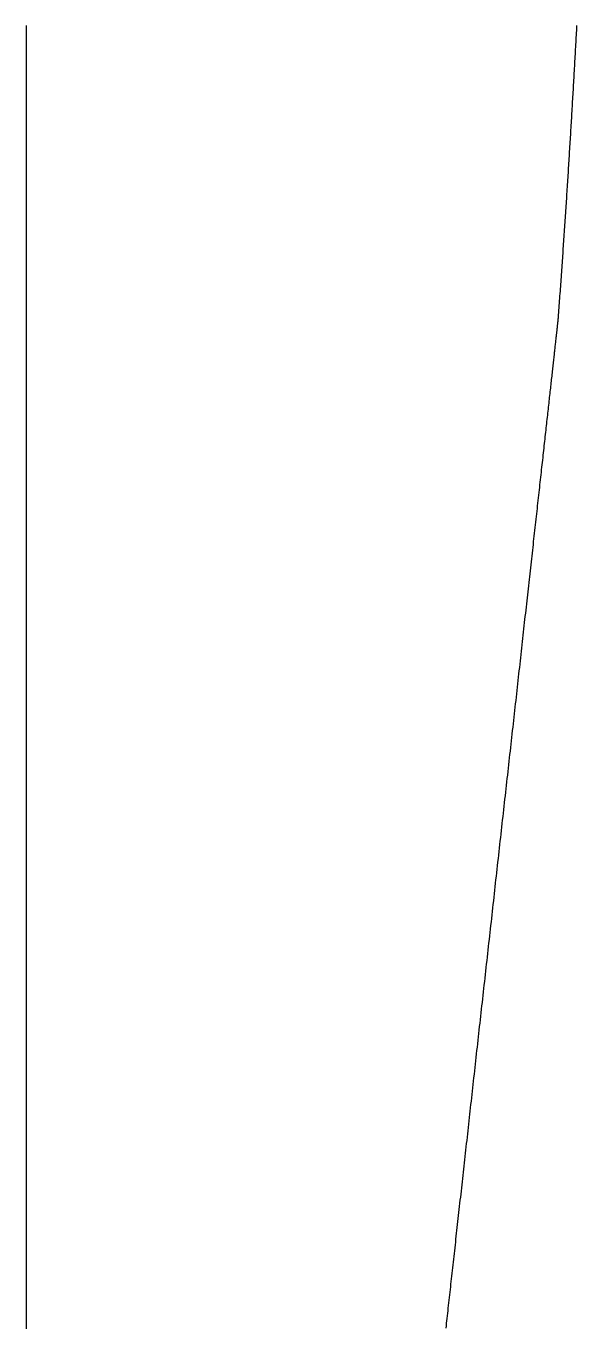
# Model space of a CAD drawing. Header units: metres. Extents: x -47 to 47, y -110 to 110.
# Drawn here: x -47.34 to -35.75, y -82.99 to -55.62 of the extents above; entities that cross this region are included whole.
import ezdxf

# ---------------------------------------------------------------- set-up
doc = ezdxf.new("R2010")
doc.units = ezdxf.units.M

msp = doc.modelspace()

# ---------------------------------------------------------------- linework, layer by layer
for points in [[(-47.341, -55.609), (-47.341, -55.659), (-47.341, -55.709), (-47.341, -55.759), (-47.341, -55.809), (-47.341, -55.859), (-47.341, -55.909), (-47.341, -55.959), (-47.341, -56.009), (-47.341, -56.059), (-47.341, -56.109), (-47.341, -56.159), (-47.341, -56.209), (-47.341, -56.259), (-47.341, -56.309), (-47.341, -56.359), (-47.341, -56.409), (-47.341, -56.459), (-47.341, -56.509), (-47.341, -56.559), (-47.341, -56.609), (-47.341, -56.659), (-47.341, -56.709), (-47.341, -56.759), (-47.341, -56.809), (-47.341, -56.859), (-47.341, -56.909), (-47.341, -56.959), (-47.341, -57.009), (-47.341, -57.059), (-47.341, -57.109), (-47.341, -57.159), (-47.341, -57.209), (-47.341, -57.259), (-47.341, -57.309), (-47.341, -57.359), (-47.341, -57.409), (-47.341, -57.459), (-47.341, -57.509), (-47.341, -57.559), (-47.341, -57.609), (-47.341, -57.659), (-47.341, -57.709), (-47.341, -57.759), (-47.341, -57.809), (-47.341, -57.859), (-47.341, -57.909), (-47.341, -57.959), (-47.341, -58.009), (-47.341, -58.059), (-47.341, -58.109), (-47.341, -58.159), (-47.341, -58.209), (-47.341, -58.259), (-47.341, -58.309), (-47.341, -58.359), (-47.341, -58.409), (-47.341, -58.459), (-47.341, -58.509), (-47.341, -58.559), (-47.341, -58.609), (-47.341, -58.659), (-47.341, -58.709), (-47.341, -58.759), (-47.341, -58.809), (-47.341, -58.859), (-47.341, -58.909), (-47.341, -58.959), (-47.341, -59.009), (-47.341, -59.059), (-47.341, -59.109), (-47.341, -59.159), (-47.341, -59.209), (-47.341, -59.259), (-47.341, -59.309), (-47.341, -59.359), (-47.341, -59.409), (-47.341, -59.459), (-47.341, -59.509), (-47.341, -59.559), (-47.341, -59.609), (-47.341, -59.659), (-47.341, -59.709), (-47.341, -59.759), (-47.341, -59.809), (-47.341, -59.859), (-47.341, -59.909), (-47.341, -59.959), (-47.341, -60.009), (-47.341, -60.059), (-47.341, -60.109), (-47.341, -60.159), (-47.341, -60.209), (-47.341, -60.259), (-47.341, -60.309), (-47.341, -60.359), (-47.341, -60.409), (-47.341, -60.459), (-47.341, -60.509), (-47.341, -60.559), (-47.341, -60.609), (-47.341, -60.66), (-47.341, -60.71), (-47.341, -60.76), (-47.341, -60.81), (-47.341, -60.86), (-47.341, -60.91), (-47.341, -60.96), (-47.341, -61.01), (-47.341, -61.06), (-47.341, -61.11), (-47.341, -61.16), (-47.341, -61.21), (-47.341, -61.26), (-47.341, -61.31), (-47.341, -61.36), (-47.341, -61.41), (-47.341, -61.46), (-47.341, -61.51), (-47.341, -61.56), (-47.341, -61.61), (-47.341, -61.66), (-47.341, -61.71), (-47.341, -61.76), (-47.341, -61.81), (-47.341, -61.86), (-47.341, -61.91), (-47.341, -61.96), (-47.341, -62.01), (-47.341, -62.06), (-47.341, -62.11), (-47.341, -62.16), (-47.341, -62.21), (-47.341, -62.26), (-47.341, -62.31), (-47.341, -62.36), (-47.341, -62.41), (-47.341, -62.46), (-47.341, -62.51), (-47.341, -62.56), (-47.341, -62.61), (-47.341, -62.66), (-47.341, -62.71), (-47.341, -62.76), (-47.341, -62.81), (-47.341, -62.86), (-47.341, -62.91), (-47.341, -62.96), (-47.341, -63.01), (-47.341, -63.06), (-47.341, -63.11), (-47.341, -63.16), (-47.341, -63.21), (-47.341, -63.26), (-47.341, -63.31), (-47.341, -63.36), (-47.341, -63.41), (-47.341, -63.46), (-47.341, -63.51), (-47.341, -63.56), (-47.341, -63.61), (-47.341, -63.66), (-47.341, -63.71), (-47.341, -63.76), (-47.341, -63.81), (-47.341, -63.86), (-47.341, -63.91), (-47.341, -63.96), (-47.341, -64.01), (-47.341, -64.06), (-47.341, -64.11), (-47.341, -64.16), (-47.341, -64.21), (-47.341, -64.26), (-47.341, -64.31), (-47.341, -64.36), (-47.341, -64.41), (-47.341, -64.46), (-47.341, -64.51), (-47.341, -64.56), (-47.341, -64.61), (-47.341, -64.66), (-47.341, -64.71), (-47.341, -64.76), (-47.341, -64.81), (-47.341, -64.86), (-47.341, -64.91), (-47.341, -64.96), (-47.341, -65.01), (-47.341, -65.06), (-47.341, -65.11), (-47.341, -65.16), (-47.341, -65.21), (-47.341, -65.26), (-47.341, -65.31), (-47.341, -65.36), (-47.341, -65.41), (-47.341, -65.46), (-47.341, -65.51), (-47.341, -65.56), (-47.341, -65.61), (-47.341, -65.66), (-47.341, -65.71), (-47.341, -65.76), (-47.341, -65.81), (-47.341, -65.86), (-47.341, -65.91), (-47.341, -65.96), (-47.341, -66.01), (-47.341, -66.06), (-47.341, -66.11), (-47.341, -66.16), (-47.341, -66.21), (-47.341, -66.26), (-47.341, -66.31), (-47.341, -66.36), (-47.341, -66.41), (-47.341, -66.46), (-47.341, -66.51), (-47.341, -66.56), (-47.341, -66.61), (-47.341, -66.66), (-47.341, -66.71), (-47.341, -66.76), (-47.341, -66.81), (-47.341, -66.86), (-47.341, -66.91), (-47.341, -66.96), (-47.341, -67.01), (-47.341, -67.061), (-47.341, -67.111), (-47.341, -67.161), (-47.341, -67.211), (-47.341, -67.261), (-47.341, -67.311), (-47.341, -67.361), (-47.341, -67.411), (-47.341, -67.461), (-47.341, -67.511), (-47.341, -67.561), (-47.341, -67.611), (-47.341, -67.661), (-47.341, -67.711), (-47.341, -67.761), (-47.341, -67.811), (-47.341, -67.861), (-47.341, -67.911), (-47.341, -67.961), (-47.341, -68.011), (-47.341, -68.061), (-47.341, -68.111), (-47.341, -68.161), (-47.341, -68.211), (-47.341, -68.261), (-47.341, -68.311), (-47.341, -68.361), (-47.341, -68.411), (-47.341, -68.461), (-47.341, -68.511), (-47.341, -68.561), (-47.341, -68.611), (-47.341, -68.661), (-47.341, -68.711), (-47.341, -68.761), (-47.341, -68.811), (-47.341, -68.861), (-47.341, -68.911), (-47.341, -68.961), (-47.341, -69.011), (-47.341, -69.061), (-47.341, -69.111), (-47.341, -69.161), (-47.341, -69.211), (-47.341, -69.261), (-47.341, -69.311), (-47.341, -69.361), (-47.341, -69.411), (-47.341, -69.461), (-47.341, -69.511), (-47.341, -69.561), (-47.341, -69.611), (-47.341, -69.661), (-47.341, -69.711), (-47.341, -69.761), (-47.341, -69.811), (-47.341, -69.861), (-47.341, -69.911), (-47.341, -69.961), (-47.341, -70.011), (-47.341, -70.061), (-47.341, -70.111), (-47.341, -70.161), (-47.341, -70.211), (-47.341, -70.261), (-47.341, -70.311), (-47.341, -70.361), (-47.341, -70.411), (-47.341, -70.461), (-47.341, -70.511), (-47.341, -70.561), (-47.341, -70.611), (-47.341, -70.661), (-47.341, -70.711), (-47.341, -70.761), (-47.341, -70.811), (-47.341, -70.861), (-47.341, -70.911), (-47.341, -70.961), (-47.341, -71.011), (-47.341, -71.061), (-47.341, -71.111), (-47.341, -71.161), (-47.341, -71.211), (-47.341, -71.261), (-47.341, -71.311), (-47.341, -71.361), (-47.341, -71.411), (-47.341, -71.461), (-47.341, -71.511), (-47.341, -71.561), (-47.341, -71.611), (-47.341, -71.661), (-47.341, -71.711), (-47.341, -71.761), (-47.341, -71.811), (-47.341, -71.861), (-47.341, -71.911), (-47.341, -71.961), (-47.341, -72.011), (-47.341, -72.061), (-47.341, -72.111), (-47.341, -72.161), (-47.341, -72.211), (-47.341, -72.261), (-47.341, -72.311), (-47.341, -72.361), (-47.341, -72.411), (-47.341, -72.461), (-47.341, -72.511), (-47.341, -72.561), (-47.341, -72.611), (-47.341, -72.661), (-47.341, -72.711), (-47.341, -72.761), (-47.341, -72.811), (-47.341, -72.861), (-47.341, -72.911), (-47.341, -72.961), (-47.341, -73.011), (-47.341, -73.061), (-47.341, -73.111), (-47.341, -73.161), (-47.341, -73.211), (-47.341, -73.261), (-47.341, -73.311), (-47.341, -73.361), (-47.341, -73.411), (-47.341, -73.462), (-47.341, -73.512), (-47.341, -73.562), (-47.341, -73.612), (-47.341, -73.662), (-47.341, -73.712), (-47.341, -73.762), (-47.341, -73.812), (-47.341, -73.862), (-47.341, -73.912), (-47.341, -73.962), (-47.341, -74.012), (-47.341, -74.062), (-47.341, -74.112), (-47.341, -74.162), (-47.341, -74.212), (-47.341, -74.262), (-47.341, -74.312), (-47.341, -74.362), (-47.341, -74.412), (-47.341, -74.462), (-47.341, -74.512), (-47.341, -74.562), (-47.341, -74.612), (-47.341, -74.662), (-47.341, -74.712), (-47.341, -74.762), (-47.341, -74.812), (-47.341, -74.862), (-47.341, -74.912), (-47.341, -74.962), (-47.341, -75.012), (-47.341, -75.062), (-47.341, -75.112), (-47.341, -75.162), (-47.341, -75.212), (-47.341, -75.262), (-47.341, -75.312), (-47.341, -75.362), (-47.341, -75.412), (-47.341, -75.462), (-47.341, -75.512), (-47.341, -75.562), (-47.341, -75.612), (-47.341, -75.662), (-47.341, -75.712), (-47.341, -75.762), (-47.341, -75.812), (-47.341, -75.862), (-47.341, -75.912), (-47.341, -75.962), (-47.341, -76.012), (-47.341, -76.062), (-47.341, -76.112), (-47.341, -76.162), (-47.341, -76.212), (-47.341, -76.262), (-47.341, -76.312), (-47.341, -76.362), (-47.341, -76.412), (-47.341, -76.462), (-47.341, -76.512), (-47.341, -76.562), (-47.341, -76.612), (-47.341, -76.662), (-47.341, -76.712), (-47.341, -76.762), (-47.341, -76.812), (-47.341, -76.862), (-47.341, -76.912), (-47.341, -76.962), (-47.341, -77.012), (-47.341, -77.062), (-47.341, -77.112), (-47.341, -77.162), (-47.341, -77.212), (-47.341, -77.262), (-47.341, -77.312), (-47.341, -77.362), (-47.341, -77.412), (-47.341, -77.462), (-47.341, -77.512), (-47.341, -77.562), (-47.341, -77.612), (-47.341, -77.662), (-47.341, -77.712), (-47.341, -77.762), (-47.341, -77.812), (-47.341, -77.862), (-47.341, -77.912), (-47.341, -77.962), (-47.341, -78.012), (-47.341, -78.062), (-47.341, -78.112), (-47.341, -78.162), (-47.341, -78.212), (-47.341, -78.262), (-47.341, -78.312), (-47.341, -78.362), (-47.341, -78.412), (-47.341, -78.462), (-47.341, -78.512), (-47.341, -78.562), (-47.341, -78.612), (-47.341, -78.662), (-47.341, -78.712), (-47.341, -78.762), (-47.341, -78.812), (-47.341, -78.862), (-47.341, -78.912), (-47.341, -78.962), (-47.341, -79.012), (-47.341, -79.062), (-47.341, -79.112), (-47.341, -79.162), (-47.341, -79.212), (-47.341, -79.262), (-47.341, -79.312), (-47.341, -79.362), (-47.341, -79.412), (-47.341, -79.462), (-47.341, -79.512), (-47.341, -79.562), (-47.341, -79.612), (-47.341, -79.662), (-47.341, -79.712), (-47.341, -79.762), (-47.341, -79.813), (-47.341, -79.863), (-47.341, -79.913), (-47.341, -79.963), (-47.341, -80.013), (-47.341, -80.063), (-47.341, -80.113), (-47.341, -80.163), (-47.341, -80.213), (-47.341, -80.263), (-47.341, -80.313), (-47.341, -80.363), (-47.341, -80.413), (-47.341, -80.463), (-47.341, -80.513), (-47.341, -80.563), (-47.341, -80.613), (-47.341, -80.663), (-47.341, -80.713), (-47.341, -80.763), (-47.341, -80.813), (-47.341, -80.863), (-47.341, -80.913), (-47.341, -80.963), (-47.341, -81.013), (-47.341, -81.063), (-47.341, -81.113), (-47.341, -81.163), (-47.341, -81.213), (-47.341, -81.263), (-47.341, -81.313), (-47.341, -81.363), (-47.341, -81.413), (-47.341, -81.463), (-47.341, -81.513), (-47.341, -81.563), (-47.341, -81.613), (-47.341, -81.663), (-47.341, -81.713), (-47.341, -81.763), (-47.341, -81.813), (-47.341, -81.863), (-47.341, -81.913), (-47.341, -81.963), (-47.341, -82.013), (-47.341, -82.063), (-47.341, -82.113), (-47.341, -82.163), (-47.341, -82.213), (-47.341, -82.263), (-47.341, -82.313), (-47.341, -82.363), (-47.341, -82.413), (-47.341, -82.463), (-47.341, -82.513), (-47.341, -82.563), (-47.341, -82.613), (-47.341, -82.663), (-47.341, -82.713), (-47.341, -82.763), (-47.341, -82.813), (-47.341, -82.863), (-47.341, -82.913), (-47.341, -82.963), (-47.341, -83.013)], [(-36.138, -61.744), (-36.135, -61.694), (-36.131, -61.645), (-36.127, -61.595), (-36.124, -61.545), (-36.12, -61.495), (-36.116, -61.445), (-36.113, -61.395), (-36.109, -61.346), (-36.106, -61.296), (-36.102, -61.246), (-36.098, -61.196), (-36.095, -61.146), (-36.091, -61.096), (-36.088, -61.047), (-36.084, -60.997), (-36.081, -60.947), (-36.077, -60.897), (-36.074, -60.847), (-36.07, -60.797), (-36.067, -60.748), (-36.063, -60.698), (-36.06, -60.648), (-36.056, -60.598), (-36.053, -60.548), (-36.049, -60.498), (-36.046, -60.448), (-36.042, -60.399), (-36.039, -60.349), (-36.036, -60.299), (-36.032, -60.249), (-36.029, -60.199), (-36.025, -60.149), (-36.022, -60.1), (-36.018, -60.05), (-36.015, -60), (-36.012, -59.95), (-36.008, -59.9), (-36.005, -59.85), (-36.002, -59.8), (-35.998, -59.751), (-35.995, -59.701), (-35.992, -59.651), (-35.988, -59.601), (-35.985, -59.551), (-35.982, -59.501), (-35.978, -59.451), (-35.975, -59.402), (-35.972, -59.352), (-35.969, -59.302), (-35.965, -59.252), (-35.962, -59.202), (-35.959, -59.152), (-35.956, -59.102), (-35.952, -59.053), (-35.949, -59.003), (-35.946, -58.953), (-35.943, -58.903), (-35.94, -58.853), (-35.936, -58.803), (-35.933, -58.753), (-35.93, -58.703), (-35.927, -58.654), (-35.924, -58.604), (-35.921, -58.554), (-35.918, -58.504), (-35.914, -58.454), (-35.911, -58.404), (-35.908, -58.354), (-35.905, -58.305), (-35.902, -58.255), (-35.899, -58.205), (-35.896, -58.155), (-35.893, -58.105), (-35.89, -58.055), (-35.887, -58.005), (-35.883, -57.955), (-35.88, -57.906), (-35.877, -57.856), (-35.874, -57.806), (-35.871, -57.756), (-35.868, -57.706), (-35.865, -57.656), (-35.862, -57.606), (-35.859, -57.556), (-35.856, -57.506), (-35.853, -57.457), (-35.85, -57.407), (-35.847, -57.357), (-35.844, -57.307), (-35.841, -57.257), (-35.839, -57.207), (-35.836, -57.157), (-35.833, -57.107), (-35.83, -57.058), (-35.827, -57.008), (-35.824, -56.958), (-35.821, -56.908), (-35.818, -56.858), (-35.815, -56.808), (-35.812, -56.758), (-35.81, -56.708), (-35.807, -56.658), (-35.804, -56.608), (-35.801, -56.559), (-35.798, -56.509), (-35.795, -56.459), (-35.792, -56.409), (-35.79, -56.359), (-35.787, -56.309), (-35.784, -56.259), (-35.781, -56.209), (-35.778, -56.159), (-35.776, -56.11), (-35.773, -56.06), (-35.77, -56.01), (-35.767, -55.96), (-35.765, -55.91), (-35.762, -55.86), (-35.759, -55.81), (-35.756, -55.76), (-35.754, -55.71), (-35.751, -55.66), (-35.748, -55.611)], [(-38.502, -83.001), (-38.496, -82.949), (-38.491, -82.896), (-38.485, -82.844), (-38.479, -82.791), (-38.473, -82.737), (-38.467, -82.684), (-38.461, -82.63), (-38.455, -82.576), (-38.449, -82.521), (-38.443, -82.466), (-38.437, -82.411), (-38.43, -82.356), (-38.424, -82.3), (-38.418, -82.244), (-38.412, -82.187), (-38.405, -82.131), (-38.399, -82.074), (-38.393, -82.017), (-38.386, -81.959), (-38.38, -81.901), (-38.373, -81.843), (-38.367, -81.785), (-38.36, -81.726), (-38.354, -81.668), (-38.347, -81.608), (-38.341, -81.549), (-38.334, -81.489), (-38.327, -81.429), (-38.321, -81.369), (-38.314, -81.309), (-38.307, -81.248), (-38.3, -81.187), (-38.294, -81.126), (-38.287, -81.065), (-38.28, -81.003), (-38.273, -80.941), (-38.266, -80.879), (-38.259, -80.816), (-38.252, -80.754), (-38.245, -80.691), (-38.238, -80.628), (-38.231, -80.564), (-38.224, -80.501), (-38.217, -80.437), (-38.21, -80.373), (-38.203, -80.309), (-38.195, -80.244), (-38.188, -80.18), (-38.181, -80.115), (-38.174, -80.05), (-38.166, -79.985), (-38.159, -79.919), (-38.152, -79.853), (-38.144, -79.787), (-38.137, -79.721), (-38.13, -79.655), (-38.122, -79.589), (-38.115, -79.522), (-38.107, -79.455), (-38.1, -79.388), (-38.093, -79.321), (-38.085, -79.254), (-38.077, -79.186), (-38.07, -79.118), (-38.062, -79.05), (-38.055, -78.982), (-38.047, -78.914), (-38.04, -78.846), (-38.032, -78.777), (-38.024, -78.708), (-38.017, -78.64), (-38.009, -78.571), (-38.001, -78.501), (-37.993, -78.432), (-37.986, -78.362), (-37.978, -78.293), (-37.97, -78.223), (-37.962, -78.153), (-37.955, -78.083), (-37.947, -78.013), (-37.939, -77.943), (-37.931, -77.872), (-37.923, -77.802), (-37.915, -77.731), (-37.907, -77.66), (-37.9, -77.589), (-37.892, -77.518), (-37.884, -77.447), (-37.876, -77.375), (-37.868, -77.304), (-37.86, -77.232), (-37.852, -77.161), (-37.844, -77.089), (-37.836, -77.017), (-37.828, -76.945), (-37.82, -76.873), (-37.812, -76.801), (-37.804, -76.729), (-37.796, -76.657), (-37.788, -76.584), (-37.779, -76.512), (-37.771, -76.439), (-37.763, -76.366), (-37.755, -76.294), (-37.747, -76.221), (-37.739, -76.148), (-37.731, -76.075), (-37.723, -76.002), (-37.715, -75.929), (-37.706, -75.856), (-37.698, -75.783), (-37.69, -75.709), (-37.682, -75.636), (-37.674, -75.563), (-37.666, -75.489), (-37.657, -75.416), (-37.649, -75.342), (-37.641, -75.268), (-37.633, -75.195), (-37.625, -75.121), (-37.616, -75.047), (-37.608, -74.974), (-37.6, -74.9), (-37.592, -74.826), (-37.583, -74.752), (-37.575, -74.678), (-37.567, -74.605), (-37.559, -74.531), (-37.55, -74.457), (-37.542, -74.383), (-37.534, -74.309), (-37.526, -74.235), (-37.517, -74.161), (-37.509, -74.087), (-37.501, -74.013), (-37.493, -73.939), (-37.485, -73.865), (-37.476, -73.791), (-37.468, -73.717), (-37.46, -73.643), (-37.452, -73.569), (-37.443, -73.495), (-37.435, -73.421), (-37.427, -73.348), (-37.419, -73.274), (-37.41, -73.2), (-37.402, -73.126), (-37.394, -73.052), (-37.386, -72.978), (-37.377, -72.905), (-37.369, -72.831), (-37.361, -72.757), (-37.353, -72.684), (-37.345, -72.61), (-37.336, -72.537), (-37.328, -72.463), (-37.32, -72.39), (-37.312, -72.316), (-37.304, -72.243), (-37.296, -72.17), (-37.287, -72.096), (-37.279, -72.023), (-37.271, -71.95), (-37.263, -71.877), (-37.255, -71.804), (-37.247, -71.731), (-37.239, -71.658), (-37.23, -71.586), (-37.222, -71.513), (-37.214, -71.44), (-37.206, -71.368), (-37.198, -71.295), (-37.19, -71.223), (-37.182, -71.151), (-37.174, -71.079), (-37.166, -71.007), (-37.158, -70.935), (-37.15, -70.863), (-37.142, -70.791), (-37.134, -70.719), (-37.126, -70.648), (-37.118, -70.576), (-37.11, -70.505), (-37.102, -70.434), (-37.094, -70.363), (-37.086, -70.292), (-37.078, -70.221), (-37.071, -70.15), (-37.063, -70.08), (-37.055, -70.009), (-37.047, -69.939), (-37.039, -69.869), (-37.031, -69.799), (-37.024, -69.729), (-37.016, -69.659), (-37.008, -69.589), (-37, -69.52), (-36.993, -69.45), (-36.985, -69.381), (-36.977, -69.312), (-36.969, -69.243), (-36.962, -69.174), (-36.954, -69.106), (-36.947, -69.037), (-36.939, -68.969), (-36.931, -68.901), (-36.924, -68.833), (-36.916, -68.765), (-36.909, -68.698), (-36.901, -68.63), (-36.894, -68.563), (-36.886, -68.496), (-36.879, -68.429), (-36.871, -68.363), (-36.864, -68.296), (-36.857, -68.23), (-36.849, -68.164), (-36.842, -68.098), (-36.835, -68.032), (-36.827, -67.967), (-36.82, -67.901), (-36.813, -67.836), (-36.806, -67.771), (-36.798, -67.707), (-36.791, -67.642), (-36.784, -67.578), (-36.777, -67.514), (-36.77, -67.45), (-36.763, -67.387), (-36.756, -67.323), (-36.749, -67.26), (-36.742, -67.197), (-36.735, -67.135), (-36.728, -67.072), (-36.721, -67.01), (-36.714, -66.948), (-36.707, -66.886), (-36.7, -66.825), (-36.693, -66.764), (-36.687, -66.703), (-36.68, -66.642), (-36.673, -66.581), (-36.666, -66.521), (-36.66, -66.461), (-36.653, -66.402), (-36.646, -66.342), (-36.64, -66.283), (-36.633, -66.224), (-36.627, -66.165), (-36.62, -66.107), (-36.614, -66.049), (-36.607, -65.991), (-36.601, -65.934), (-36.595, -65.876), (-36.588, -65.82), (-36.582, -65.763), (-36.576, -65.706), (-36.57, -65.65), (-36.563, -65.595), (-36.557, -65.539), (-36.551, -65.484), (-36.545, -65.429), (-36.539, -65.374), (-36.533, -65.32), (-36.527, -65.266), (-36.521, -65.212), (-36.515, -65.159), (-36.509, -65.106), (-36.503, -65.053), (-36.497, -65.001), (-36.492, -64.949), (-36.486, -64.897), (-36.48, -64.846), (-36.474, -64.795), (-36.469, -64.744), (-36.463, -64.694), (-36.458, -64.643), (-36.452, -64.594), (-36.447, -64.544), (-36.441, -64.495), (-36.436, -64.447), (-36.43, -64.398), (-36.425, -64.35), (-36.42, -64.303), (-36.415, -64.255), (-36.409, -64.208), (-36.404, -64.162), (-36.399, -64.116), (-36.394, -64.07), (-36.389, -64.024), (-36.384, -63.979), (-36.379, -63.934), (-36.374, -63.89), (-36.369, -63.846), (-36.364, -63.803), (-36.36, -63.759), (-36.355, -63.717), (-36.35, -63.674), (-36.345, -63.632), (-36.341, -63.59), (-36.336, -63.549), (-36.332, -63.508), (-36.327, -63.468), (-36.323, -63.428), (-36.318, -63.388), (-36.314, -63.349), (-36.31, -63.31), (-36.305, -63.272), (-36.301, -63.234), (-36.297, -63.196), (-36.293, -63.159), (-36.289, -63.122), (-36.285, -63.086), (-36.281, -63.05), (-36.277, -63.015), (-36.273, -62.98), (-36.269, -62.945), (-36.266, -62.911), (-36.262, -62.877), (-36.258, -62.844), (-36.255, -62.811), (-36.251, -62.779), (-36.247, -62.747), (-36.244, -62.715), (-36.241, -62.684), (-36.237, -62.654), (-36.234, -62.624), (-36.231, -62.594), (-36.227, -62.565), (-36.224, -62.536), (-36.221, -62.508), (-36.218, -62.48), (-36.215, -62.453), (-36.212, -62.426), (-36.209, -62.399), (-36.206, -62.373), (-36.204, -62.348), (-36.201, -62.323), (-36.198, -62.299), (-36.195, -62.275), (-36.193, -62.251), (-36.19, -62.228), (-36.188, -62.206), (-36.186, -62.184), (-36.183, -62.162), (-36.181, -62.142), (-36.179, -62.121), (-36.176, -62.101), (-36.174, -62.082), (-36.172, -62.063), (-36.17, -62.044), (-36.168, -62.027), (-36.166, -62.009), (-36.165, -61.992), (-36.163, -61.976), (-36.161, -61.96), (-36.159, -61.945), (-36.158, -61.93), (-36.156, -61.916), (-36.155, -61.902), (-36.153, -61.889), (-36.152, -61.877), (-36.151, -61.865), (-36.15, -61.853), (-36.148, -61.842), (-36.147, -61.832), (-36.146, -61.822), (-36.145, -61.813), (-36.144, -61.804), (-36.143, -61.796), (-36.143, -61.788), (-36.142, -61.781), (-36.141, -61.775), (-36.141, -61.769), (-36.14, -61.764), (-36.14, -61.759), (-36.139, -61.755), (-36.139, -61.751), (-36.139, -61.748), (-36.138, -61.746), (-36.138, -61.744)]]:
    msp.add_lwpolyline(points)

doc.saveas('drawing.dxf')
